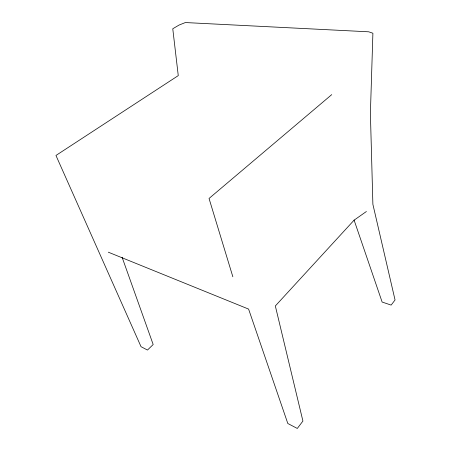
<?xml version="1.0" encoding="UTF-8"?>
<svg xmlns="http://www.w3.org/2000/svg" width="451" height="451" viewBox="0 0 451 451"><rect width="100%" height="100%" fill="white"/><g stroke="black" fill="none" stroke-linecap="round" stroke-linejoin="round"><path stroke-width="0.68" d="M331.733 94.631L209.038 198.463L232.851 276.773M366.404 211.508L354.091 220.167L275.335 305.964L302.92 421.054L297.294 428.45L287.817 423.495L248.597 309.087L108.296 252.182M122.08 257.222L153.177 344.519L147.471 350.055L141.039 346.689L55.952 155.465L178.263 75.616L172.767 28.763L179.075 25.053L185.361 22.55L368.726 31.807L372.904 33.239L370.395 113.331L372.887 204.326L395.048 299.966L391.141 305.096L382.121 302.035L354.074 220.054"/></g></svg>
